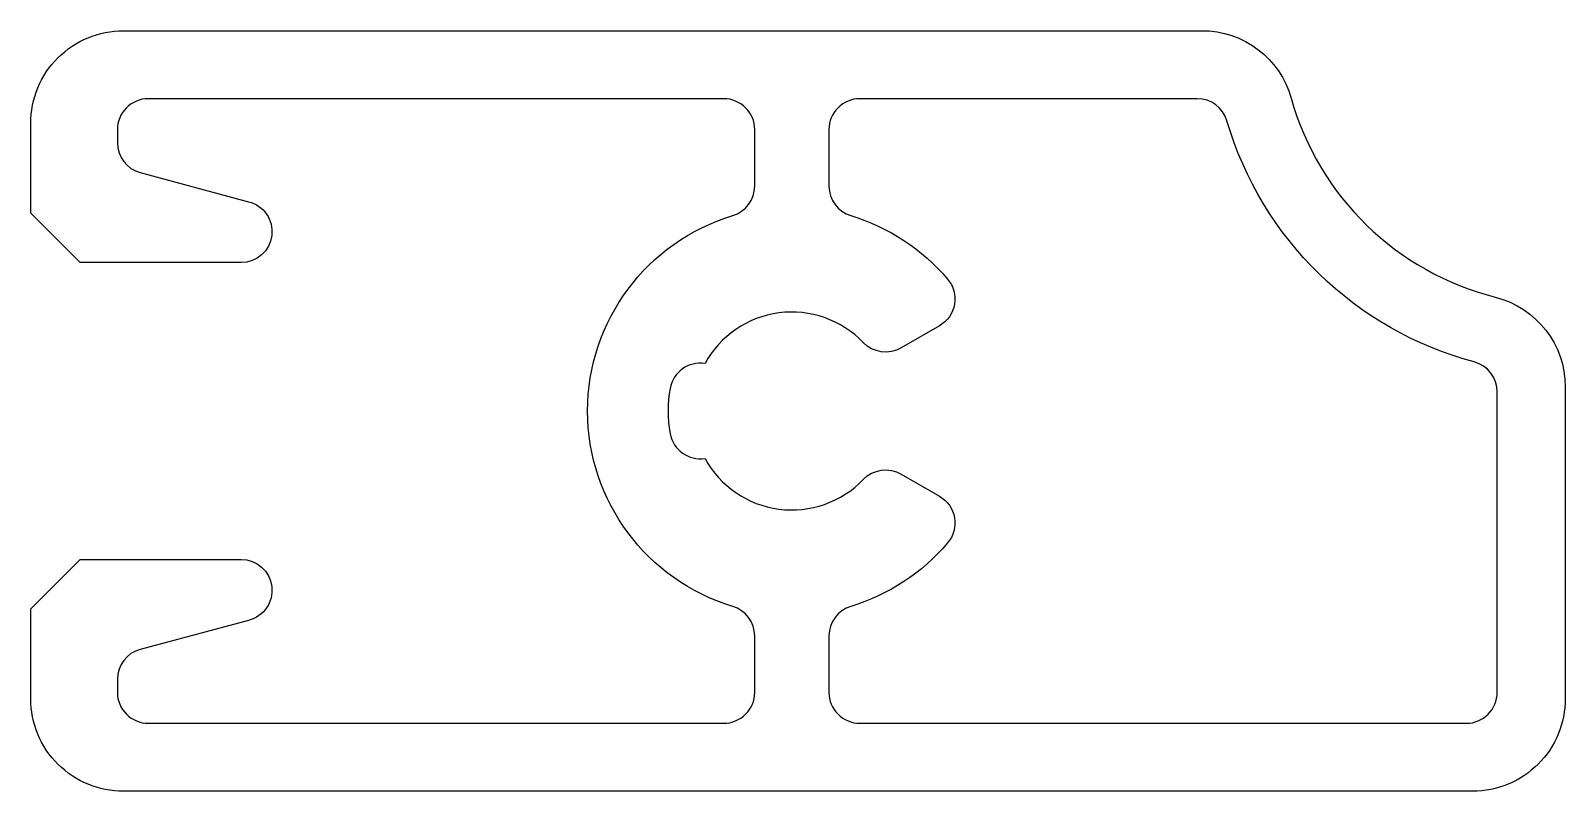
# Model space of a CAD drawing. Extents: x 143.2 to 168, y 214.5 to 226.8.
import ezdxf

# ---------------------------------------------------------------- set-up
doc = ezdxf.new("R2010")
doc.units = 0
doc.header["$LTSCALE"] = 15
doc.layers.get('0').update_dxf_attribs({"linetype": 'CONTINUOUS'})

msp = doc.modelspace()

# ---------------------------------------------------------------- linework, layer by layer
at = {"color": 0, "linetype": 'CONTINUOUS', "ltscale": 0.05}
for points in [[(144.968, 224.481), (146.718, 224.012, -0.885112), (146.598, 223.027), (143.998, 223.027), (143.198, 223.827), (143.198, 225.277, -0.414214), (144.698, 226.777), (162.125, 226.777, -0.336083), (163.569, 225.683, 0.268283), (166.867, 222.468, -0.34318), (167.998, 221.014), (167.998, 215.977, -0.414214), (166.498, 214.477), (144.698, 214.477, -0.414214), (143.198, 215.977), (143.198, 217.427), (143.998, 218.227), (146.598, 218.227, -0.885112), (146.718, 217.242), (144.968, 216.773, 0.339454), (144.598, 216.29), (144.598, 216.077, 0.414214), (145.098, 215.577), (154.398, 215.577, 0.414214), (154.898, 216.077), (154.898, 216.99, 0.33059), (154.543, 217.468, -0.742307), (154.543, 223.786, 0.33059), (154.898, 224.264), (154.898, 225.177, 0.414214), (154.398, 225.677), (145.098, 225.677, 0.414214), (144.598, 225.177), (144.598, 224.964, 0.339454)], [(156.598, 215.577), (166.398, 215.577, 0.414214), (166.898, 216.077), (166.898, 220.937, 0.339672), (166.527, 221.42, -0.261644), (162.53, 225.318, 0.33268), (162.05, 225.677), (156.598, 225.677, 0.414214), (156.098, 225.177), (156.098, 224.264, 0.33059), (156.453, 223.786, -0.14449), (158.015, 222.761, -0.467831), (157.884, 222.005), (157.264, 221.647, -0.34543), (156.653, 221.734, 0.506793), (154.095, 221.396, 0.402543), (153.532, 220.993, 0.09214), (153.532, 220.262, 0.402543), (154.095, 219.858, 0.506793), (156.653, 219.52, -0.34543), (157.264, 219.607), (157.884, 219.25, -0.467831), (158.015, 218.493, -0.14449), (156.453, 217.468, 0.33059), (156.098, 216.99), (156.098, 216.077, 0.414214)]]:
    msp.add_lwpolyline(points, format="xyb", close=True, dxfattribs=at)

doc.saveas('drawing.dxf')
